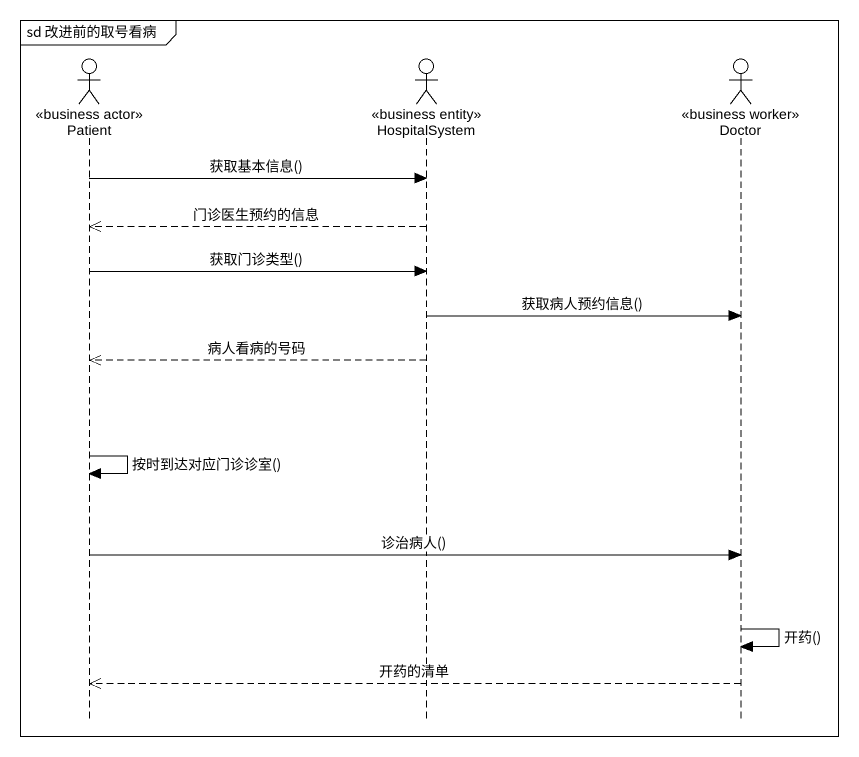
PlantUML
@startuml
mainframe sd 改进前的取号看病
hide footbox
actor Patient <<business actor>>
actor HospitalSystem <<business entity>>
actor Doctor <<business worker>>

Patient -> HospitalSystem : 获取基本信息()
HospitalSystem -->> Patient : 门诊医生预约的信息
Patient -> HospitalSystem : 获取门诊类型()
HospitalSystem -> Doctor : 获取病人预约信息()
HospitalSystem -->> Patient : 病人看病的号码
Patient -> Patient : 按时到达对应门诊诊室()
Patient -> Doctor : 诊治病人()
Doctor -> Doctor : 开药()
Doctor -->> Patient : 开药的清单
@enduml
